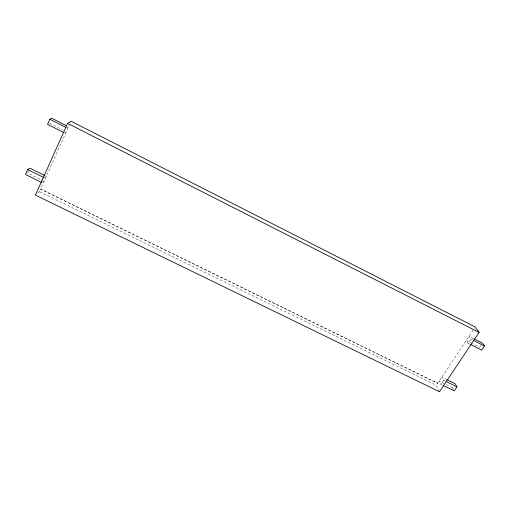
<?xml version="1.0" encoding="UTF-8"?>
<svg xmlns="http://www.w3.org/2000/svg" width="510" height="510" viewBox="0 0 510 510"><rect width="100%" height="100%" fill="white"/><g stroke="black" fill="none" stroke-linecap="round" stroke-linejoin="round"><path stroke-width="0.38" stroke-dasharray="2.55 1.91" d="M28.528 170.907L27.604 172.998L42.744 180.432M473.127 329.925L437.707 383.29L40.488 189.191L69.137 125.428M37.753 193.162L39.493 191.69L40.692 189.019L437.707 383.29M439.486 391.731L436.056 385.178L437.529 382.959M442.24 384.999L440.825 384.304L443.509 380.275L441.787 377.145L446.001 379.21M470.156 344.32L468.116 343.294L470.902 339.112L468.9 336.294L473.165 338.442M453.549 389.595L452.459 387.676L453.224 386.542M480.809 345.468L479.623 347.233L473.242 344.02M42.668 182.287L44.121 181.107M44.376 177.792L46.295 176.269M64.509 132.938L66.262 131.822M66.791 127.851L68.525 126.78M39.493 191.69L436.056 385.178M452.459 387.676L439.129 381.148L440.825 384.304M443.509 380.275L445.638 381.314M472.528 343.657L466.146 340.444L468.116 343.294M49.508 123.343L62.775 130.056M470.902 339.112L472.26 339.8"/><path stroke-width="0.76" d="M44.918 175.587L29.758 168.121L27.667 169.575L25.5 174.496L41.488 182.338M66.427 125.715L51.746 118.269L49.833 119.257L47.577 124.383L63.801 132.581M67.607 123.35L35.432 195.12L439.486 391.731L479.056 332.412L474.823 326.757L71.139 121.259L67.607 123.35L479.056 332.412M446.703 379.555L455.137 383.698L456.966 386.867L454.27 390.877L442.948 385.343M473.873 338.806L482.39 343.109L484.5 345.984L481.701 350.14L470.832 344.664M27.667 169.575L43.681 177.454M446.346 381.658L456.966 386.867M473.618 340.489L484.5 345.984M49.833 119.257L66.083 127.494"/></g></svg>
